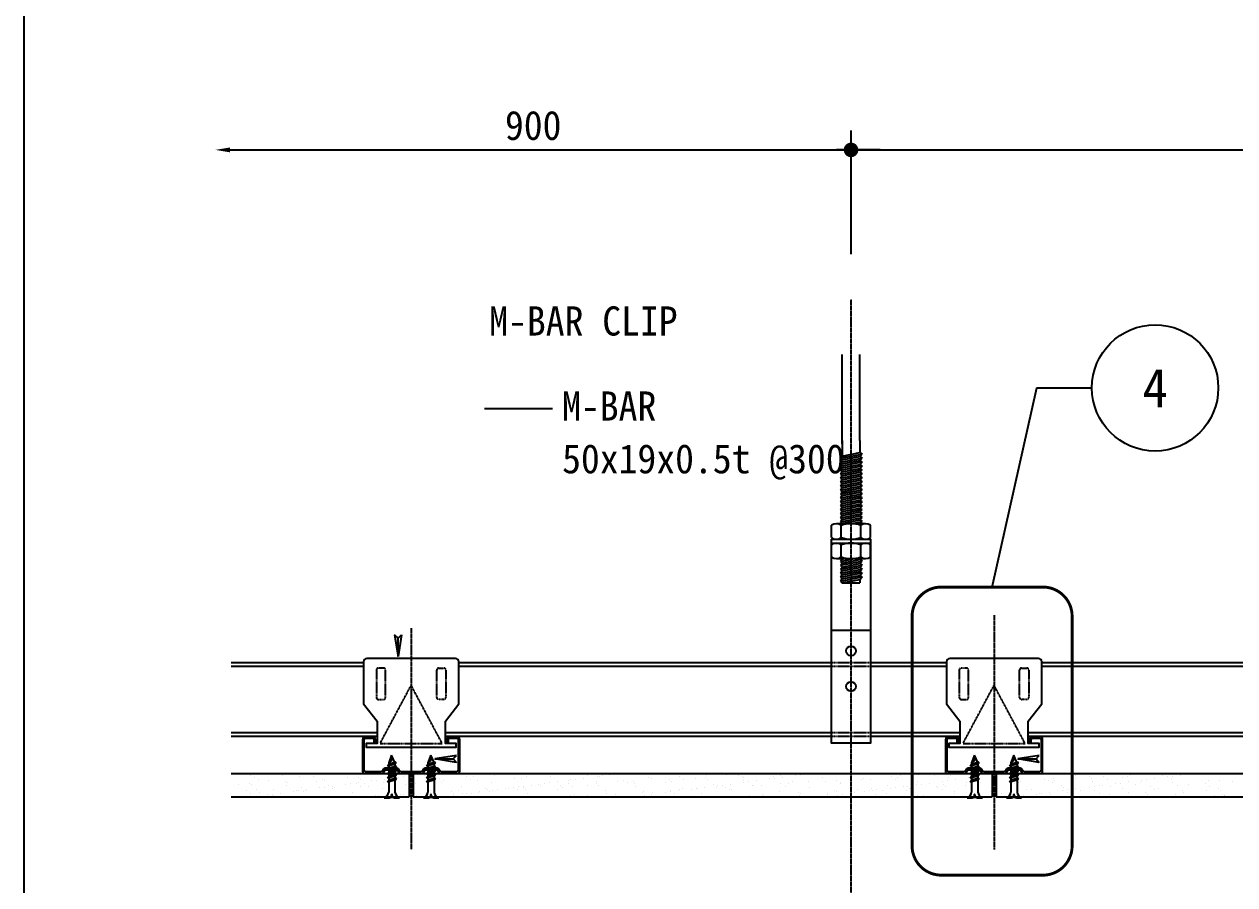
# Model space of a CAD drawing. Header units: millimetres. Extents: x 4197 to 36683, y 11436 to 28100.
# Drawn here: x 4197 to 7935, y 17308 to 19965 of the extents above; entities that cross this region are included whole.
import ezdxf
from ezdxf.enums import TextEntityAlignment as Align

# ---------------------------------------------------------------- set-up
doc = ezdxf.new("R2010")
doc.units = ezdxf.units.MM
doc.header["$MEASUREMENT"] = 0
for name, pattern in [('CENTER', [65, 60, -2, 1, -2]), ('DASHDOT2', [17, 15, -1, 0, -1]), ('DASHDOTX2', [2, 1, -0.5, 0, -0.5]), ('HIDDEN', [0.375, 0.25, -0.125])]:
    doc.linetypes.add(name, pattern=pattern)
doc.layers.get('0').update_dxf_attribs({"linetype": 'CONTINUOUS'})
for name, color, linetype in [('2', 2, 'CONTINUOUS'), ('3', 6, 'CONTINUOUS'), ('7', 7, 'CONTINUOUS'), ('A-DIMS', 7, 'CONTINUOUS'), ('A-MKXS-LEAD', 7, 'CONTINUOUS'), ('ANCH', 8, 'CONTINUOUS'), ('CEN', 20, 'CENTER'), ('HA', 9, 'CONTINUOUS'), ('M', 2, 'CONTINUOUS'), ('PICE', 9, 'CONTINUOUS'), ('TEXT', 7, 'CONTINUOUS')]:
    doc.layers.add(name, color=color, linetype=linetype)
for name, color, linetype, lineweight in [('A-MKXS-MAK2', 3, 'DASHDOTX2', 25), ('A-MKXS-TEXT1', 3, 'CONTINUOUS', 25), ('A-MKXS-TEXT2', 7, 'CONTINUOUS', 25)]:
    doc.layers.add(name, color=color, linetype=linetype, lineweight=lineweight)
doc.styles.add('HY울릉도L', font='malgun.ttf')
doc.styles.add('돋움체', font='')
doc.styles.get('돋움체').set_extended_font_data('DotumChe')
doc.dimstyles.new('CDIM', dxfattribs={"dimtxt": 3, "dimasz": 1.5, "dimexe": 2, "dimexo": 1, "dimgap": 1, "dimtad": 1, "dimdec": 0, "dimrnd": 0.5, "dimzin": 0, "dimdsep": 32, "dimlunit": 6, "dimtxsty": 'HY울릉도L', "dimblk1": '_CIDOT', "dimblk2": '_CIDOT', "dimsah": 1, "dimcen": 5.5, "dimclrd": 2, "dimclre": 2, "dimclrt": 7, "dimadec": 0, "dimazin": 0, "dimtfac": 1, "dimtdec": 0, "dimtix": 1, "dimtmove": 2, "dimatfit": 1, "dimldrblk": '_CIDOT', "dimfxl": 1, "dimtolj": 1, "dimtzin": 0, "dimlwd": -1, "dimarcsym": 0})

# ---------------------------------------------------------------- blocks, each defined once
blk = doc.blocks.new('BKD1')
at = {"layer": 'TEXT', "color": 8}
for p, q in [((2.22, 0.36), (0, 0)), ((0, 0), (1.88, 0)), ((0, 0), (1.88, 0)), ((2.22, -0.36), (0, 0)), ((1.88, 0), (2.22, 0.36)), ((1.88, 0), (2.22, -0.36))]:
    blk.add_line(p, q, dxfattribs=at)
for points in [[(0, 0), (1.88, 0), (2.22, 0.36), (0, 0)], [(2.22, 0.36), (1.88, 0), (0, 0), (2.22, 0.36)], [(0, 0), (1.88, 0), (2.22, -0.36), (0, 0)], [(2.22, -0.36), (1.88, 0), (0, 0), (2.22, -0.36)]]:
    blk.add_solid(points, dxfattribs=at)
blk = doc.blocks.new('*X12')
at = {"color": 0}
for p, q in [((1019.58, 2347.31), (1019.58, 2347.31)), ((1024.55, 2342.75), (1024.55, 2342.75)), ((1025.05, 2346.93), (1025.05, 2346.93)), ((1027.24, 2345.93), (1027.24, 2345.93)), ((1029.35, 2344.59), (1029.35, 2344.59)), ((1034.59, 2344.37), (1034.59, 2344.37)), ((1041.34, 2346.9), (1041.34, 2346.9)), ((1043.27, 2343.76), (1043.27, 2343.76)), ((1044.19, 2342.92), (1044.19, 2342.92)), ((1050.16, 2346.44), (1050.16, 2346.44)), ((1055.64, 2347.74), (1055.64, 2347.74)), ((1057.75, 2346.39), (1057.75, 2346.39)), ((1059.28, 2343.56), (1059.28, 2343.56)), ((1061.99, 2344.77), (1061.99, 2344.77)), ((1062.91, 2343.93), (1062.91, 2343.93)), ((1074.84, 2345.63), (1074.84, 2345.63)), ((1080.71, 2345.78), (1080.71, 2345.78)), ((1080.79, 2343.07), (1080.79, 2343.07)), ((1081.63, 2344.94), (1081.63, 2344.94)), ((1087.58, 2343.96), (1087.58, 2343.96)), ((1090.18, 2344.3), (1090.18, 2344.3)), ((1090.41, 2347.7), (1090.41, 2347.7)), ((1093.74, 2343.36), (1093.74, 2343.36)), ((1094.25, 2344.84), (1094.25, 2344.84)), ((1100.34, 2345.95), (1100.34, 2345.95)), ((1101.04, 2345.73), (1101.04, 2345.73)), ((1103.64, 2346.08), (1103.64, 2346.08)), ((1107.71, 2346.61), (1107.71, 2346.61)), ((1108.05, 2344.19), (1108.05, 2344.19)), ((1110.15, 2342.85), (1110.15, 2342.85)), ((1114.5, 2347.5), (1114.5, 2347.5)), ((1114.8, 2346.66), (1114.8, 2346.66)), ((1119.06, 2346.96), (1119.06, 2346.96)), ((1122.14, 2345.16), (1122.14, 2345.16)), ((1123.41, 2342.97), (1123.41, 2342.97)), ((1124.34, 2344.11), (1124.34, 2344.11)), ((1136.45, 2346), (1136.45, 2346)), ((1138.55, 2344.65), (1138.55, 2344.65)), ((1139.91, 2346.18), (1139.91, 2346.18)), ((1142.13, 2343.98), (1142.13, 2343.98)), ((1149.03, 2343.3), (1149.03, 2343.3)), ((1150.54, 2346.97), (1150.54, 2346.97)), ((1160.85, 2344.99), (1160.85, 2344.99)), ((1164.6, 2345.37), (1164.6, 2345.37)), ((1164.85, 2347.8), (1164.85, 2347.8)), ((1166.96, 2346.46), (1166.96, 2346.46)), ((1176.49, 2342.72), (1176.49, 2342.72)), ((1179.09, 2343.06), (1179.09, 2343.06)), ((1179.56, 2346), (1179.56, 2346)), ((1180.16, 2347.44), (1180.16, 2347.44)), ((1183.16, 2343.6), (1183.16, 2343.6)), ((1188.99, 2344.33), (1188.99, 2344.33)), ((1189.95, 2344.49), (1189.95, 2344.49)), ((1192.55, 2344.83), (1192.55, 2344.83)), ((1196.62, 2345.37), (1196.62, 2345.37)), ((1198.28, 2347.01), (1198.28, 2347.01)), ((1202.95, 2343.42), (1202.95, 2343.42)), ((1203.41, 2346.26), (1203.41, 2346.26)), ((1204.55, 2346.4), (1204.55, 2346.4)), ((1206.01, 2346.61), (1206.01, 2346.61)), ((1210.07, 2347.14), (1210.07, 2347.14)), ((1214.09, 2343.84), (1214.09, 2343.84)), ((1217.25, 2344.26), (1217.25, 2344.26)), ((1219.36, 2342.91), (1219.36, 2342.91)), ((1221.97, 2343.46), (1221.97, 2343.46)), ((1229.66, 2345.91), (1229.66, 2345.91)), ((1231.35, 2345.23), (1231.35, 2345.23)), ((1238.78, 2343.04), (1238.78, 2343.04)), ((1240.69, 2344.47), (1240.69, 2344.47)), ((1241.61, 2343.63), (1241.61, 2343.63)), ((1245.65, 2346.06), (1245.65, 2346.06)), ((1247.76, 2344.72), (1247.76, 2344.72)), ((1254.35, 2345.11), (1254.35, 2345.11)), ((1259.41, 2345.48), (1259.41, 2345.48)), ((1259.75, 2347.03), (1259.75, 2347.03)), ((1260.33, 2344.64), (1260.33, 2344.64)), ((1269.91, 2347.18), (1269.91, 2347.18)), ((1276.16, 2346.52), (1276.16, 2346.52)), ((1278.12, 2346.49), (1278.12, 2346.49)), ((1278.74, 2344.07), (1278.74, 2344.07)), ((1278.86, 2343.25), (1278.86, 2343.25)), ((1279.05, 2345.65), (1279.05, 2345.65)), ((1281.46, 2343.59), (1281.46, 2343.59)), ((1285.52, 2344.13), (1285.52, 2344.13)), ((1292.31, 2345.02), (1292.31, 2345.02)), ((1294.3, 2346.14), (1294.3, 2346.14)), ((1294.92, 2345.37), (1294.92, 2345.37)), ((1296.84, 2347.5), (1296.84, 2347.5)), ((1297.76, 2346.66), (1297.76, 2346.66)), ((1298.98, 2345.9), (1298.98, 2345.9)), ((1302.11, 2342.67), (1302.11, 2342.67)), ((1303.84, 2343.58), (1303.84, 2343.58)), ((1305.77, 2346.79), (1305.77, 2346.79)), ((1308.38, 2347.14), (1308.38, 2347.14)), ((1312.15, 2343.49), (1312.15, 2343.49)), ((1312.44, 2347.67), (1312.44, 2347.67)), ((1316.48, 2347.67), (1316.48, 2347.67)), ((1319.41, 2345.65), (1319.41, 2345.65)), ((1320.83, 2343.68), (1320.83, 2343.68)), ((1326.46, 2344.32), (1326.46, 2344.32)), ((1328.53, 2342.77), (1328.53, 2342.77)), ((1328.57, 2342.98), (1328.57, 2342.98)), ((1334.98, 2347.72), (1334.98, 2347.72)), ((1339.55, 2344.69), (1339.55, 2344.69)), ((1340.55, 2345.29), (1340.55, 2345.29)), ((1344.1, 2344.84), (1344.1, 2344.84)), ((1354.86, 2346.12), (1354.86, 2346.12)), ((1356.97, 2344.78), (1356.97, 2344.78)), ((1358.26, 2345.71), (1358.26, 2345.71)), ((1359.66, 2346.91), (1359.66, 2346.91)), ((1368.49, 2343.81), (1368.49, 2343.81)), ((1368.95, 2347.09), (1368.95, 2347.09)), ((1374.43, 2342.89), (1374.43, 2342.89)), ((1376.98, 2346.72), (1376.98, 2346.72)), ((1381.22, 2343.78), (1381.22, 2343.78)), ((1383.82, 2344.12), (1383.82, 2344.12)), ((1384.06, 2345.88), (1384.06, 2345.88)), ((1385.37, 2346.58), (1385.37, 2346.58)), ((1387.89, 2344.66), (1387.89, 2344.66)), ((1393.59, 2343.32), (1393.59, 2343.32)), ((1394.68, 2345.55), (1394.68, 2345.55)), ((1395.7, 2347.73), (1395.7, 2347.73)), ((1397.28, 2345.9), (1397.28, 2345.9)), ((1400.67, 2343.17), (1400.67, 2343.17)), ((1408.14, 2347.33), (1408.14, 2347.33)), ((1409.16, 2345.39), (1409.16, 2345.39)), ((1410.74, 2347.67), (1410.74, 2347.67)), ((1419.39, 2344.18), (1419.39, 2344.18)), ((1420.31, 2343.33), (1420.31, 2343.33)), ((1421.36, 2343.55), (1421.36, 2343.55)), ((1424.73, 2347.46), (1424.73, 2347.46)), ((1433.85, 2344.58), (1433.85, 2344.58)), ((1435.66, 2344.38), (1435.66, 2344.38)), ((1437.77, 2343.04), (1437.77, 2343.04)), ((1438.11, 2345.19), (1438.11, 2345.19)), ((1439.03, 2344.34), (1439.03, 2344.34)), ((1449.42, 2346.65), (1449.42, 2346.65)), ((1449.76, 2345.35), (1449.76, 2345.35)), ((1456.83, 2346.2), (1456.83, 2346.2)), ((1457.75, 2345.35), (1457.75, 2345.35)), ((1458.24, 2343.55), (1458.24, 2343.55)), ((1464.06, 2346.19), (1464.06, 2346.19)), ((1466.17, 2344.84), (1466.17, 2344.84)), ((1472.73, 2342.88), (1472.73, 2342.88)), ((1473.81, 2345.62), (1473.81, 2345.62)), ((1475.54, 2347.21), (1475.54, 2347.21)), ((1476.46, 2346.36), (1476.46, 2346.36)), ((1476.8, 2343.42), (1476.8, 2343.42)), ((1478.16, 2347.16), (1478.16, 2347.16)), ((1483.34, 2343.06), (1483.34, 2343.06)), ((1483.59, 2344.31), (1483.59, 2344.31)), ((1486.19, 2344.66), (1486.19, 2344.66)), ((1489.37, 2347.68), (1489.37, 2347.68)), ((1490.26, 2345.19), (1490.26, 2345.19)), ((1494.57, 2346.65), (1494.57, 2346.65)), ((1495.18, 2347.37), (1495.18, 2347.37)), ((1497.05, 2346.08), (1497.05, 2346.08)), ((1498.91, 2345.13), (1498.91, 2345.13)), ((1499.53, 2343.39), (1499.53, 2343.39)), ((1499.65, 2346.43), (1499.65, 2346.43)), ((1503.71, 2346.96), (1503.71, 2346.96)), ((1514.48, 2347.2), (1514.48, 2347.2)), ((1516.47, 2342.65), (1516.47, 2342.65)), ((1518.25, 2344.4), (1518.25, 2344.4)), ((1523.6, 2344.32), (1523.6, 2344.32)), ((1530.56, 2343.61), (1530.56, 2343.61)), ((1019.02, 2342.3), (1019.02, 2342.3)), ((1022.84, 2338.79), (1022.84, 2338.79)), ((1024.95, 2337.44), (1024.95, 2337.44)), ((1025.48, 2341.9), (1025.48, 2341.9)), ((1028.14, 2339.42), (1028.14, 2339.42)), ((1029.83, 2337.92), (1029.83, 2337.92)), ((1033.75, 2336.87), (1033.75, 2336.87)), ((1036.35, 2337.22), (1036.35, 2337.22)), ((1036.94, 2339.75), (1036.94, 2339.75)), ((1040.41, 2337.75), (1040.41, 2337.75)), ((1043.71, 2341.49), (1043.71, 2341.49)), ((1047.2, 2338.65), (1047.2, 2338.65)), ((1048.54, 2338.93), (1048.54, 2338.93)), ((1049.81, 2338.99), (1049.81, 2338.99)), ((1051.25, 2340.59), (1051.25, 2340.59)), ((1052.53, 2338.39), (1052.53, 2338.39)), ((1053.35, 2339.24), (1053.35, 2339.24)), ((1053.87, 2339.52), (1053.87, 2339.52)), ((1060.66, 2340.42), (1060.66, 2340.42)), ((1063.27, 2340.76), (1063.27, 2340.76)), ((1065.34, 2341.56), (1065.34, 2341.56)), ((1067.26, 2339.94), (1067.26, 2339.94)), ((1067.33, 2341.29), (1067.33, 2341.29)), ((1068.1, 2340.46), (1068.1, 2340.46)), ((1074.12, 2342.19), (1074.12, 2342.19)), ((1076.72, 2342.53), (1076.72, 2342.53)), ((1077.64, 2337.9), (1077.64, 2337.9)), ((1079.65, 2342.39), (1079.65, 2342.39)), ((1081.75, 2341.05), (1081.75, 2341.05)), ((1083.67, 2342.52), (1083.67, 2342.52)), ((1085.98, 2340.95), (1085.98, 2340.95)), ((1093.21, 2339.97), (1093.21, 2339.97)), ((1102.33, 2337.09), (1102.33, 2337.09)), ((1103.65, 2337.05), (1103.65, 2337.05)), ((1104.69, 2341.96), (1104.69, 2341.96)), ((1108.77, 2342.04), (1108.77, 2342.04)), ((1109.67, 2337.4), (1109.67, 2337.4)), ((1110.59, 2336.56), (1110.59, 2336.56)), ((1117.74, 2338.01), (1117.74, 2338.01)), ((1117.89, 2339.16), (1117.89, 2339.16)), ((1128.39, 2338.41), (1128.39, 2338.41)), ((1129.31, 2337.57), (1129.31, 2337.57)), ((1129.32, 2336.51), (1129.32, 2336.51)), ((1132.05, 2338.85), (1132.05, 2338.85)), ((1133.46, 2341.23), (1133.46, 2341.23)), ((1134.16, 2337.51), (1134.16, 2337.51)), ((1136.11, 2337.4), (1136.11, 2337.4)), ((1138.71, 2337.75), (1138.71, 2337.75)), ((1142.28, 2338.12), (1142.28, 2338.12)), ((1142.78, 2338.28), (1142.78, 2338.28)), ((1146.15, 2339.82), (1146.15, 2339.82)), ((1147.11, 2339.42), (1147.11, 2339.42)), ((1148.03, 2338.58), (1148.03, 2338.58)), ((1149.57, 2339.18), (1149.57, 2339.18)), ((1152.17, 2339.52), (1152.17, 2339.52)), ((1156.24, 2340.05), (1156.24, 2340.05)), ((1157.85, 2340.19), (1157.85, 2340.19)), ((1160.45, 2340.65), (1160.45, 2340.65)), ((1162.56, 2339.31), (1162.56, 2339.31)), ((1163.03, 2340.95), (1163.03, 2340.95)), ((1165.63, 2341.29), (1165.63, 2341.29)), ((1165.82, 2340.43), (1165.82, 2340.43)), ((1166.74, 2339.59), (1166.74, 2339.59)), ((1167.39, 2337.64), (1167.39, 2337.64)), ((1169.7, 2341.83), (1169.7, 2341.83)), ((1173.42, 2342.26), (1173.42, 2342.26)), ((1174.55, 2341.62), (1174.55, 2341.62)), ((1182.96, 2339.71), (1182.96, 2339.71)), ((1184.54, 2341.44), (1184.54, 2341.44)), ((1185.46, 2340.6), (1185.46, 2340.6)), ((1188.85, 2342.45), (1188.85, 2342.45)), ((1189.81, 2336.61), (1189.81, 2336.61)), ((1190.96, 2341.11), (1190.96, 2341.11)), ((1192.08, 2336.83), (1192.08, 2336.83)), ((1198.52, 2341.77), (1198.52, 2341.77)), ((1203.26, 2342.45), (1203.26, 2342.45)), ((1204.18, 2341.61), (1204.18, 2341.61)), ((1207.64, 2338.9), (1207.64, 2338.9)), ((1208.53, 2337.62), (1208.53, 2337.62)), ((1212.86, 2337.11), (1212.86, 2337.11)), ((1222.89, 2342.62), (1222.89, 2342.62)), ((1223.21, 2340.97), (1223.21, 2340.97)), ((1226.95, 2338.08), (1226.95, 2338.08)), ((1227.24, 2338.63), (1227.24, 2338.63)), ((1227.62, 2336.51), (1227.62, 2336.51)), ((1231.69, 2337.04), (1231.69, 2337.04)), ((1232.04, 2337.86), (1232.04, 2337.86)), ((1238.48, 2337.94), (1238.48, 2337.94)), ((1241.08, 2338.28), (1241.08, 2338.28)), ((1241.26, 2338.91), (1241.26, 2338.91)), ((1243.36, 2337.57), (1243.36, 2337.57)), ((1245.15, 2338.81), (1245.15, 2338.81)), ((1245.96, 2339.64), (1245.96, 2339.64)), ((1247.6, 2339.93), (1247.6, 2339.93)), ((1251.94, 2339.71), (1251.94, 2339.71)), ((1254.54, 2340.05), (1254.54, 2340.05)), ((1255.35, 2339.88), (1255.35, 2339.88)), ((1257.14, 2337.37), (1257.14, 2337.37)), ((1258.6, 2340.58), (1258.6, 2340.58)), ((1263.17, 2342), (1263.17, 2342)), ((1264.68, 2340.65), (1264.68, 2340.65)), ((1265.4, 2341.48), (1265.4, 2341.48)), ((1268, 2341.82), (1268, 2341.82)), ((1269.66, 2340.72), (1269.66, 2340.72)), ((1271.77, 2339.37), (1271.77, 2339.37)), ((1272.06, 2342.36), (1272.06, 2342.36)), ((1272.71, 2339.44), (1272.71, 2339.44)), ((1281.83, 2336.57), (1281.83, 2336.57)), ((1283.4, 2341.66), (1283.4, 2341.66)), ((1283.75, 2341.68), (1283.75, 2341.68)), ((1288.27, 2341.51), (1288.27, 2341.51)), ((1288.37, 2337.1), (1288.37, 2337.1)), ((1297.4, 2338.64), (1297.4, 2338.64)), ((1298.06, 2342.52), (1298.06, 2342.52)), ((1300.17, 2341.18), (1300.17, 2341.18)), ((1307.09, 2338.11), (1307.09, 2338.11)), ((1308.01, 2337.27), (1308.01, 2337.27)), ((1312.96, 2340.71), (1312.96, 2340.71)), ((1321.79, 2337.6), (1321.79, 2337.6)), ((1322.06, 2337.17), (1322.06, 2337.17)), ((1325.81, 2339.12), (1325.81, 2339.12)), ((1326.73, 2338.28), (1326.73, 2338.28)), ((1327.39, 2336.69), (1327.39, 2336.69)), ((1329.99, 2337.04), (1329.99, 2337.04)), ((1334.05, 2337.57), (1334.05, 2337.57)), ((1336.16, 2338.14), (1336.16, 2338.14)), ((1337.35, 2339.67), (1337.35, 2339.67)), ((1340.85, 2338.47), (1340.85, 2338.47)), ((1343.45, 2338.81), (1343.45, 2338.81)), ((1344.52, 2340.13), (1344.52, 2340.13)), ((1345.45, 2339.29), (1345.45, 2339.29)), ((1346.89, 2337.11), (1346.89, 2337.11)), ((1347.51, 2339.34), (1347.51, 2339.34)), ((1350.46, 2338.98), (1350.46, 2338.98)), ((1352.57, 2337.63), (1352.57, 2337.63)), ((1352.92, 2341.74), (1352.92, 2341.74)), ((1354.3, 2340.24), (1354.3, 2340.24)), ((1356.91, 2340.58), (1356.91, 2340.58)), ((1360.97, 2341.12), (1360.97, 2341.12)), ((1362.46, 2339.18), (1362.46, 2339.18)), ((1363.24, 2341.14), (1363.24, 2341.14)), ((1364.16, 2340.3), (1364.16, 2340.3)), ((1364.56, 2339.95), (1364.56, 2339.95)), ((1367.76, 2342.01), (1367.76, 2342.01)), ((1370.37, 2342.35), (1370.37, 2342.35)), ((1378.03, 2341.25), (1378.03, 2341.25)), ((1378.86, 2340.78), (1378.86, 2340.78)), ((1380.97, 2339.44), (1380.97, 2339.44)), ((1381.96, 2342.16), (1381.96, 2342.16)), ((1382.88, 2341.31), (1382.88, 2341.31)), ((1387.15, 2338.37), (1387.15, 2338.37)), ((1387.23, 2337.32), (1387.23, 2337.32)), ((1392.96, 2341.75), (1392.96, 2341.75)), ((1405.95, 2338.34), (1405.95, 2338.34)), ((1407.26, 2342.58), (1407.26, 2342.58)), ((1409.37, 2341.24), (1409.37, 2341.24)), ((1411.54, 2337.34), (1411.54, 2337.34)), ((1418.28, 2342.51), (1418.28, 2342.51)), ((1424.66, 2339.35), (1424.66, 2339.35)), ((1427.11, 2339.41), (1427.11, 2339.41)), ((1429.75, 2337.23), (1429.75, 2337.23)), ((1431.27, 2337.24), (1431.27, 2337.24)), ((1432.36, 2337.57), (1432.36, 2337.57)), ((1436.42, 2338.1), (1436.42, 2338.1)), ((1436.64, 2336.85), (1436.64, 2336.85)), ((1442.67, 2341.48), (1442.67, 2341.48)), ((1443.21, 2339), (1443.21, 2339)), ((1443.38, 2340.36), (1443.38, 2340.36)), ((1445.36, 2338.21), (1445.36, 2338.21)), ((1445.81, 2339.34), (1445.81, 2339.34)), ((1449.88, 2339.88), (1449.88, 2339.88)), ((1452.21, 2338.92), (1452.21, 2338.92)), ((1456.67, 2340.77), (1456.67, 2340.77)), ((1459.27, 2341.11), (1459.27, 2341.11)), ((1459.67, 2339.04), (1459.67, 2339.04)), ((1461.78, 2337.7), (1461.78, 2337.7)), ((1462.1, 2341.37), (1462.1, 2341.37)), ((1463.34, 2341.65), (1463.34, 2341.65)), ((1467.07, 2336.81), (1467.07, 2336.81)), ((1467.78, 2340.99), (1467.78, 2340.99)), ((1470.13, 2342.54), (1470.13, 2342.54)), ((1473.76, 2340.01), (1473.76, 2340.01)), ((1476.9, 2338.11), (1476.9, 2338.11)), ((1480.81, 2342.38), (1480.81, 2342.38)), ((1485.79, 2337.82), (1485.79, 2337.82)), ((1486.71, 2336.97), (1486.71, 2336.97)), ((1488.07, 2340.84), (1488.07, 2340.84)), ((1490.18, 2339.5), (1490.18, 2339.5)), ((1492.47, 2340.18), (1492.47, 2340.18)), ((1501.29, 2337.08), (1501.29, 2337.08)), ((1502.16, 2341.81), (1502.16, 2341.81)), ((1504.51, 2338.83), (1504.51, 2338.83)), ((1505.43, 2337.98), (1505.43, 2337.98)), ((1508.03, 2342.25), (1508.03, 2342.25)), ((1516.86, 2339.15), (1516.86, 2339.15)), ((1518.58, 2341.3), (1518.58, 2341.3)), ((1523.22, 2339.84), (1523.22, 2339.84)), ((1524.15, 2338.99), (1524.15, 2338.99)), ((1525.33, 2336.86), (1525.33, 2336.86)), ((1526.17, 2336.47), (1526.17, 2336.47)), ((1526.39, 2336.59), (1526.39, 2336.59)), ((1026.95, 2335.98), (1026.95, 2335.98)), ((1036.97, 2336.32), (1036.97, 2336.32)), ((1062.07, 2335.83), (1062.07, 2335.83)), ((1089.34, 2336.21), (1089.34, 2336.21)), ((1090.95, 2336.39), (1090.95, 2336.39)), ((1125.26, 2335.97), (1125.26, 2335.97)), ((1126.72, 2336.05), (1126.72, 2336.05)), ((1198.55, 2336.28), (1198.55, 2336.28)), ((1225.02, 2336.16), (1225.02, 2336.16)), ((1269.66, 2336.09), (1269.66, 2336.09)), ((1289.29, 2336.26), (1289.29, 2336.26)), ((1307.76, 2336.34), (1307.76, 2336.34)), ((1324.17, 2335.83), (1324.17, 2335.83)), ((1368.51, 2336.31), (1368.51, 2336.31)), ((1371.58, 2336.3), (1371.58, 2336.3)), ((1416.96, 2336.4), (1416.96, 2336.4)), ((1422.96, 2336.33), (1422.96, 2336.33)), ((1433.38, 2335.89), (1433.38, 2335.89)), ((1461.33, 2336.04), (1461.33, 2336.04)), ((1468, 2335.96), (1468, 2335.96)), ((1518.66, 2335.98), (1518.66, 2335.98)), ((1521.26, 2336.33), (1521.26, 2336.33))]:
    blk.add_line(p, q, dxfattribs=at)
blk = doc.blocks.new('_CIDOT')
at = {"color": 0, "linetype": 'ByBlock'}
blk.add_line((2, 0), (-1, 0), dxfattribs=at)
at = {"color": 0, "linetype": 'ByBlock', "const_width": 0.5}
blk.add_lwpolyline([(-0.25, 0, 1), (0.25, 0, 1)], format="xyb", close=True, dxfattribs=at)
blk = doc.blocks.new('*D32')
at = {"layer": 'A-DIMS', "lineweight": -2, "transparency": 16777216}
blk.add_line((6750.1, 19254.6), (6750.1, 19636.7), dxfattribs=at)
at = {"layer": 'A-DIMS', "transparency": 16777216}
blk.add_line((4832.1, 19576.7), (6705.1, 19576.7), dxfattribs=at)
blk.add_solid([(4832.1, 19584.2), (4832.1, 19569.2), (4787.1, 19576.7)], dxfattribs=at)
at = {"layer": 'A-DIMS', "transparency": 16777216, "xscale": 45, "yscale": 45, "zscale": 45}
blk.add_blockref('_CIDOT', (6750.1, 19576.7), dxfattribs=at)
at = {"layer": 'A-DIMS', "color": 3, "transparency": 16777216, "insert": (5768.6, 19651.8), "char_height": 90, "attachment_point": 5, "style": '돋움체'}
blk.add_mtext('\\A1;900', dxfattribs=at)
blk = doc.blocks.new('*D33')
at = {"layer": 'A-DIMS', "lineweight": -2, "transparency": 16777216}
for p, q in [((6750.1, 19254.6), (6750.1, 19636.7)), ((12150.1, 19290.7), (12150.1, 19636.7))]:
    blk.add_line(p, q, dxfattribs=at)
at = {"layer": 'A-DIMS', "transparency": 16777216}
blk.add_line((6795.1, 19576.7), (12105.1, 19576.7), dxfattribs=at)
at = {"layer": 'A-DIMS', "transparency": 16777216, "xscale": 45, "yscale": 45, "zscale": 45, "rotation": 180}
blk.add_blockref('_CIDOT', (6750.1, 19576.7), dxfattribs=at)
at = {"layer": 'A-DIMS', "transparency": 16777216, "xscale": 45, "yscale": 45, "zscale": 45}
blk.add_blockref('_CIDOT', (12150.1, 19576.7), dxfattribs=at)
at = {"layer": 'A-DIMS', "color": 3, "transparency": 16777216, "insert": (9450.1, 19651.8), "char_height": 90, "attachment_point": 5, "style": '돋움체'}
blk.add_mtext('\\A1;900', dxfattribs=at)

msp = doc.modelspace()

# ---------------------------------------------------------------- linework, layer by layer
at = {"color": 8, "linetype": 'ByBlock'}
msp.add_line((6750.1, 19260.7), (6750.1, 19582.1), dxfattribs=at)
at = {"color": 9, "linetype": 'Continuous'}
msp.add_line((6810.1, 18320.1), (6810.1, 18357.7), dxfattribs=at)
msp.add_lwpolyline([(25759.4, 28100.1), (25759.4, 12014.1), (4196.9, 12014.1), (4196.9, 28100.1)], close=True)
at = {"layer": '2'}
msp.add_line((4835.8, 17651.6), (13826.3, 17651.6), dxfattribs=at)
for points in [[(6690.1, 18374.8), (6810.1, 18374.8), (6810.1, 17744.8), (6690.1, 17744.8), (6690.1, 18374.8)], [(6690.1, 18362.8), (6810.1, 18362.8)], [(6690.1, 18093.7), (6810.1, 18093.7)]]:
    msp.add_lwpolyline(points, dxfattribs=at)
for centre in [(6750.1, 18030.1), (6750.1, 17920.1)]:
    msp.add_circle(centre, 15, dxfattribs=at)
at = {"layer": '3'}
for p, q in [((4835.8, 17651.6), (5385.8, 17651.6)), ((5385.8, 17651.6), (5385.8, 17579.6)), ((5397.8, 17651.6), (7185.8, 17651.6)), ((5397.8, 17651.6), (5397.8, 17579.6)), ((7185.8, 17651.6), (7185.8, 17579.6)), ((7197.8, 17651.6), (8985.8, 17651.6)), ((7197.8, 17651.6), (7197.8, 17579.6)), ((4835.8, 17579.6), (5385.8, 17579.6)), ((5397.8, 17579.6), (7185.8, 17579.6)), ((7197.8, 17579.6), (8985.8, 17579.6))]:
    msp.add_line(p, q, dxfattribs=at)
at = {"layer": '7'}
for p, q in [((6723.1, 18669.2), (6723.1, 18945.2)), ((6777.1, 18680), (6777.1, 18945.2)), ((6723.1, 18680), (6723.1, 18631.7)), ((6777.1, 18680), (6777.1, 18642.4))]:
    msp.add_line(p, q, dxfattribs=at)
at = {"layer": '7', "linetype": 'Continuous'}
for p, q in [((6690.1, 18380.1), (6690.1, 18417.7)), ((6795.1, 18422.8), (6705.1, 18422.8)), ((6720.1, 18379.9), (6720.1, 18417.7)), ((6780.1, 18379.9), (6780.1, 18417.7)), ((6810.1, 18380.1), (6810.1, 18417.7)), ((6690.1, 18320.1), (6690.1, 18357.7)), ((6720.1, 18319.9), (6720.1, 18357.7)), ((6780.1, 18319.9), (6780.1, 18357.7)), ((6705.1, 18314.8), (6720.1, 18314.8)), ((6720.1, 18314.8), (6780.1, 18314.8)), ((6780.1, 18314.8), (6795.1, 18314.8))]:
    msp.add_line(p, q, dxfattribs=at)
at = {"layer": '7', "linetype": 'HIDDEN'}
for p, q in [((5296, 17744.4), (5391.8, 17923.7)), ((5487.5, 17744.4), (5391.8, 17923.7)), ((7096, 17744.4), (7191.8, 17923.7)), ((7287.5, 17744.4), (7191.8, 17923.7)), ((5296, 17744.4), (5487.5, 17744.4)), ((7096, 17744.4), (7287.5, 17744.4))]:
    msp.add_line(p, q, dxfattribs=at)
at = {"layer": '7'}
for points in [[(5286.3, 17812.8), (5286.3, 17744.4), (5252.4, 17744.4), (5252.4, 17732.4), (5531.1, 17732.4), (5531.1, 17744.4), (5497.3, 17744.4), (5497.3, 17812.8), (5538.8, 17866.1), (5538.8, 17996.2, 0.414214), (5528.8, 18006.2), (5254.8, 18006.2, 0.414214), (5244.8, 17996.2), (5244.8, 17866.1)], [(7086.3, 17812.8), (7086.3, 17744.4), (7052.4, 17744.4), (7052.4, 17732.4), (7331.1, 17732.4), (7331.1, 17744.4), (7297.3, 17744.4), (7297.3, 17812.8), (7338.8, 17866.1), (7338.8, 17996.2, 0.414214), (7328.8, 18006.2), (7054.8, 18006.2, 0.414214), (7044.8, 17996.2), (7044.8, 17866.1)]]:
    msp.add_lwpolyline(points, format="xyb", close=True, dxfattribs=at)
at = {"layer": '7', "linetype": 'HIDDEN'}
for points in [[(5284.4, 17971), (5284.4, 17886.2, 0.414214), (5290.4, 17880.2), (5306.9, 17880.2, 0.414214), (5312.9, 17886.2), (5312.9, 17971, 0.414214), (5306.9, 17977), (5290.4, 17977, 0.414214)], [(5499.1, 17971), (5499.1, 17886.2, -0.414214), (5493.1, 17880.2), (5476.6, 17880.2, -0.414214), (5470.6, 17886.2), (5470.6, 17971, -0.414214), (5476.6, 17977), (5493.1, 17977, -0.414214)], [(7084.4, 17971), (7084.4, 17886.2, 0.414214), (7090.4, 17880.2), (7106.9, 17880.2, 0.414214), (7112.9, 17886.2), (7112.9, 17971, 0.414214), (7106.9, 17977), (7090.4, 17977, 0.414214)], [(7299.1, 17971), (7299.1, 17886.2, -0.414214), (7293.1, 17880.2), (7276.6, 17880.2, -0.414214), (7270.6, 17886.2), (7270.6, 17971, -0.414214), (7276.6, 17977), (7293.1, 17977, -0.414214)]]:
    msp.add_lwpolyline(points, format="xyb", close=True, dxfattribs=at)
at = {"layer": '7', "linetype": 'Continuous'}
for centre, radius, start, end in [((6705.1, 18398.4), 24.4, 52.1211, 127.8789), ((6750.1, 18332.8), 90, 70.5288, 109.4712), ((6795.1, 18398.4), 24.4, 52.1211, 127.8789), ((6705.1, 18398.8), 24, 231.3178, 308.6822), ((6705.1, 18338.4), 24.4, 52.1211, 127.8789), ((6750.1, 18464.8), 90, 250.5288, 289.4712), ((6750.1, 18272.8), 90, 70.5288, 109.4712), ((6795.1, 18398.8), 24, 231.3178, 308.6822), ((6795.1, 18338.4), 24.4, 52.1211, 127.8789), ((6705.1, 18338.8), 24, 231.3178, 308.6822), ((6750.1, 18404.8), 90, 250.5288, 289.4712), ((6795.1, 18338.8), 24, 231.3178, 308.6822)]:
    msp.add_arc(centre, radius, start, end, dxfattribs=at)
at = {"layer": 'A-MKXS-LEAD'}
for points in [[(5351.2, 18012.9, 0, 30, 0), (5351.2, 18102.9, 0, 0, 0), (5351.2, 19041.2, 0, 0, 0), (5616.5, 19041.2, 0, 0, 0)], [(5464.9, 17696.5, 0, 30, 0), (5554.9, 17696.5, 0, 0, 0), (5618, 17696.5, 0, 0, 0), (5618, 18778.5, 0, 0, 0)], [(7795.5, 17881.8, 0, 30, 0), (7795.5, 17971.8, 0, 0, 0), (7795.5, 18558.3, 0, 0, 0), (7919.5, 18558.3, 0, 0, 0)]]:
    msp.add_lwpolyline(points, format="xyseb", dxfattribs=at)
at = {"layer": 'A-MKXS-MAK2', "linetype": 'Continuous'}
msp.add_lwpolyline([(7185.8, 18227.1), (7323.7, 18842), (7494.2, 18842)], dxfattribs=at)
at = {"layer": 'A-MKXS-MAK2', "const_width": 9}
msp.add_lwpolyline([(7342.8, 18227.1), (7028.7, 18227.1, 0.414214), (6938.7, 18137.1), (6938.7, 17427.7, 0.414214), (7028.7, 17337.7), (7342.8, 17337.7, 0.414214), (7432.8, 17427.7), (7432.8, 18137.1, 0.414214)], format="xyb", close=True, dxfattribs=at)
at = {"layer": 'A-MKXS-MAK2', "linetype": 'Continuous'}
msp.add_circle((7689.2, 18842), 195, dxfattribs=at)
at = {"layer": 'ANCH'}
for p, q in [((4835.8, 17994.4), (5244.8, 17994.4)), ((4835.8, 17982.5), (5244.8, 17982.5)), ((5538.8, 17994.4), (6690.1, 17994.4)), ((5538.8, 17982.5), (6690.1, 17982.5)), ((6810.1, 17994.4), (7044.8, 17994.4)), ((6810.1, 17982.5), (7044.8, 17982.5)), ((7338.8, 17994.4), (8844.8, 17994.4)), ((7338.8, 17982.5), (8844.8, 17982.5)), ((4835.8, 17778.4), (5286.3, 17778.4)), ((4835.8, 17766.4), (5286.3, 17766.4)), ((5497.3, 17778.4), (6690.1, 17778.4)), ((5497.3, 17766.4), (6690.1, 17766.4)), ((6810.1, 17778.4), (7086.3, 17778.4)), ((6810.1, 17766.4), (7086.3, 17766.4)), ((7297.3, 17778.4), (8886.3, 17778.4)), ((7297.3, 17766.4), (8886.3, 17766.4))]:
    msp.add_line(p, q, dxfattribs=at)
at = {"layer": 'ANCH', "linetype": 'HIDDEN'}
for p, q in [((6690.1, 17994.4), (6810.1, 17994.4)), ((6690.1, 17982.5), (6810.1, 17982.5)), ((6690.1, 17778.4), (6810.1, 17778.4)), ((6690.1, 17766.4), (6810.1, 17766.4))]:
    msp.add_line(p, q, dxfattribs=at)
at = {"layer": 'CEN', "linetype": 'DASHDOT2'}
for p, q in [((6750.1, 17269.1), (6750.1, 19116.4)), ((7191.8, 18140.3), (7191.8, 17416.6)), ((5391.8, 18100.1), (5391.8, 17416.6))]:
    msp.add_line(p, q, dxfattribs=at)
at = {"layer": 'HA'}
for p, q in [((6718.4, 18624.6), (6784.1, 18637.7)), ((6718.4, 18624.6), (6723.1, 18631.7)), ((6718.4, 18612.4), (6784.1, 18625.5)), ((6718.4, 18624.6), (6723.1, 18619.4)), ((6718.4, 18612.4), (6723.1, 18619.4)), ((6777.1, 18642.4), (6784.1, 18637.7)), ((6777.1, 18630.2), (6784.1, 18637.7)), ((6777.1, 18630.2), (6784.1, 18625.5)), ((6777.1, 18618), (6784.1, 18625.5)), ((6777.1, 18618), (6784.1, 18613.3)), ((6718.4, 18600.1), (6784.1, 18613.3)), ((6718.4, 18612.4), (6723.1, 18607.2)), ((6718.4, 18600.1), (6723.1, 18607.2)), ((6718.4, 18587.9), (6784.1, 18601)), ((6718.4, 18600.1), (6723.1, 18594.9)), ((6718.4, 18587.9), (6723.1, 18594.9)), ((6718.4, 18575.6), (6784.1, 18588.8)), ((6718.4, 18587.9), (6723.1, 18582.7)), ((6718.4, 18575.6), (6723.1, 18582.7)), ((6777.1, 18605.7), (6784.1, 18613.3)), ((6777.1, 18605.7), (6784.1, 18601)), ((6777.1, 18593.5), (6784.1, 18601)), ((6777.1, 18593.5), (6784.1, 18588.8)), ((6777.1, 18581.3), (6784.1, 18588.8)), ((6777.1, 18581.3), (6784.1, 18576.6)), ((6718.4, 18563.4), (6784.1, 18576.6)), ((6718.4, 18575.6), (6723.1, 18570.5)), ((6718.4, 18563.4), (6723.1, 18570.5)), ((6718.4, 18551.2), (6784.1, 18564.3)), ((6718.4, 18563.4), (6723.1, 18558.2)), ((6718.4, 18551.2), (6723.1, 18558.2)), ((6718.4, 18538.9), (6784.1, 18552.1)), ((6718.4, 18551.2), (6723.1, 18546)), ((6718.4, 18538.9), (6723.1, 18546)), ((6777.1, 18569), (6784.1, 18576.6)), ((6777.1, 18569), (6784.1, 18564.3)), ((6777.1, 18556.8), (6784.1, 18564.3)), ((6777.1, 18556.8), (6784.1, 18552.1)), ((6777.1, 18544.5), (6784.1, 18552.1)), ((6777.1, 18544.5), (6784.1, 18539.8)), ((6718.4, 18526.7), (6784.1, 18539.8)), ((6718.4, 18538.9), (6723.1, 18533.8)), ((6718.4, 18526.7), (6723.1, 18533.8)), ((6718.4, 18514.5), (6784.1, 18527.6)), ((6718.4, 18526.7), (6723.1, 18521.5)), ((6718.4, 18514.5), (6723.1, 18521.5)), ((6718.4, 18502.2), (6784.1, 18515.4)), ((6718.4, 18514.5), (6723.1, 18509.3)), ((6718.4, 18502.2), (6723.1, 18509.3)), ((6777.1, 18532.3), (6784.1, 18539.8)), ((6777.1, 18532.3), (6784.1, 18527.6)), ((6777.1, 18520.1), (6784.1, 18527.6)), ((6777.1, 18520.1), (6784.1, 18515.4)), ((6777.1, 18507.8), (6784.1, 18515.4)), ((6777.1, 18507.8), (6784.1, 18503.1)), ((6718.4, 18490), (6784.1, 18503.1)), ((6718.4, 18502.2), (6723.1, 18497)), ((6718.4, 18490), (6723.1, 18497)), ((6718.4, 18477.7), (6784.1, 18490.9)), ((6718.4, 18490), (6723.1, 18484.8)), ((6718.4, 18477.7), (6723.1, 18484.8)), ((6718.4, 18465.5), (6784.1, 18478.7)), ((6718.4, 18477.7), (6723.1, 18472.6)), ((6718.4, 18465.5), (6723.1, 18472.6)), ((6777.1, 18495.6), (6784.1, 18503.1)), ((6777.1, 18495.6), (6784.1, 18490.9)), ((6777.1, 18483.4), (6784.1, 18490.9)), ((6777.1, 18483.4), (6784.1, 18478.7)), ((6777.1, 18471.1), (6784.1, 18478.7)), ((6777.1, 18471.1), (6784.1, 18466.4)), ((6718.4, 18453.3), (6784.1, 18466.4)), ((6718.4, 18465.5), (6723.1, 18460.3)), ((6718.4, 18453.3), (6723.1, 18460.3)), ((6718.4, 18441), (6784.1, 18454.2)), ((6718.4, 18453.3), (6723.1, 18448.1)), ((6718.4, 18441), (6723.1, 18448.1)), ((6718.4, 18428.8), (6784.1, 18441.9)), ((6718.4, 18441), (6723.1, 18435.9)), ((6718.4, 18428.8), (6723.1, 18435.9)), ((6749.6, 18422.8), (6784.1, 18429.7)), ((6777.1, 18458.9), (6784.1, 18466.4)), ((6777.1, 18458.9), (6784.1, 18454.2)), ((6777.1, 18446.6), (6784.1, 18454.2)), ((6777.1, 18446.6), (6784.1, 18441.9)), ((6777.1, 18434.4), (6784.1, 18441.9)), ((6777.1, 18434.4), (6784.1, 18429.7)), ((6777.7, 18422.8), (6784.1, 18429.7)), ((6718.4, 18428.8), (6723.1, 18423.6)), ((6718.4, 18306.4), (6760.3, 18314.8)), ((6718.4, 18306.4), (6723.1, 18313.5)), ((6718.4, 18294.2), (6784.1, 18307.3)), ((6718.4, 18306.4), (6723.1, 18301.2)), ((6718.4, 18294.2), (6723.1, 18301.2)), ((6718.4, 18281.9), (6784.1, 18295.1)), ((6718.4, 18294.2), (6723.1, 18289)), ((6718.4, 18281.9), (6723.1, 18289)), ((6718.4, 18269.7), (6784.1, 18282.8)), ((6718.4, 18281.9), (6723.1, 18276.8)), ((6721.9, 18314.8), (6723.1, 18313.5)), ((6722.9, 18314.8), (6723.1, 18314.7)), ((6722.9, 18314.8), (6723.1, 18314.7)), ((6777.1, 18312), (6779.7, 18314.8)), ((6777.1, 18312), (6784.1, 18307.3)), ((6777.1, 18299.8), (6784.1, 18307.3)), ((6777.1, 18299.8), (6784.1, 18295.1)), ((6777.1, 18287.6), (6784.1, 18295.1)), ((6777.1, 18287.6), (6784.1, 18282.8)), ((6777.1, 18275.3), (6784.1, 18282.8)), ((6718.4, 18269.7), (6723.1, 18276.8)), ((6718.4, 18257.5), (6784.1, 18270.6)), ((6718.4, 18269.7), (6723.1, 18264.5)), ((6718.4, 18257.5), (6723.1, 18264.5)), ((6718.4, 18245.2), (6784.1, 18258.4)), ((6718.4, 18257.5), (6723.1, 18252.3)), ((6718.4, 18245.2), (6723.1, 18252.3)), ((6718.4, 18245.2), (6723.1, 18240)), ((6777.1, 18275.3), (6784.1, 18270.6)), ((6777.1, 18263.1), (6784.1, 18270.6)), ((6777.1, 18263.1), (6784.1, 18258.4)), ((6777.1, 18250.8), (6784.1, 18258.4)), ((6777.1, 18250.8), (6777.1, 18240)), ((6723.1, 18240), (6777.1, 18240))]:
    msp.add_line(p, q, dxfattribs=at)
at = {"layer": 'HA', "color": 8}
for p, q in [((6723.1, 18631.7), (6777.1, 18642.4)), ((6723.1, 18619.4), (6777.1, 18630.2)), ((6723.1, 18619.4), (6777.1, 18630.2)), ((6723.1, 18607.2), (6777.1, 18618)), ((6723.1, 18607.2), (6777.1, 18618)), ((6723.1, 18594.9), (6777.1, 18605.7)), ((6723.1, 18594.9), (6777.1, 18605.7)), ((6723.1, 18582.7), (6777.1, 18593.5)), ((6723.1, 18582.7), (6777.1, 18593.5)), ((6723.1, 18570.5), (6777.1, 18581.3)), ((6723.1, 18570.5), (6777.1, 18581.3)), ((6723.1, 18558.2), (6777.1, 18569)), ((6723.1, 18558.2), (6777.1, 18569)), ((6723.1, 18546), (6777.1, 18556.8)), ((6723.1, 18546), (6777.1, 18556.8)), ((6723.1, 18533.8), (6777.1, 18544.5)), ((6723.1, 18533.8), (6777.1, 18544.5)), ((6723.1, 18521.5), (6777.1, 18532.3)), ((6723.1, 18521.5), (6777.1, 18532.3)), ((6723.1, 18509.3), (6777.1, 18520.1)), ((6723.1, 18509.3), (6777.1, 18520.1)), ((6723.1, 18497), (6777.1, 18507.8)), ((6723.1, 18497), (6777.1, 18507.8)), ((6723.1, 18484.8), (6777.1, 18495.6)), ((6723.1, 18484.8), (6777.1, 18495.6)), ((6723.1, 18472.6), (6777.1, 18483.4)), ((6723.1, 18472.6), (6777.1, 18483.4)), ((6723.1, 18460.3), (6777.1, 18471.1)), ((6723.1, 18460.3), (6777.1, 18471.1)), ((6723.1, 18448.1), (6777.1, 18458.9)), ((6723.1, 18448.1), (6777.1, 18458.9)), ((6723.1, 18435.9), (6777.1, 18446.6)), ((6723.1, 18435.9), (6777.1, 18446.6)), ((6723.1, 18423.6), (6777.1, 18434.4)), ((6723.1, 18423.6), (6777.1, 18434.4)), ((6723.1, 18314.7), (6723.8, 18314.8)), ((6723.1, 18314.7), (6723.8, 18314.8)), ((6723.1, 18313.5), (6729.7, 18314.8)), ((6723.1, 18313.5), (6729.7, 18314.8)), ((6723.1, 18301.2), (6777.1, 18312)), ((6723.1, 18301.2), (6777.1, 18312)), ((6723.1, 18289), (6777.1, 18299.8)), ((6723.1, 18289), (6777.1, 18299.8)), ((6723.1, 18276.8), (6777.1, 18287.6)), ((6723.1, 18276.8), (6777.1, 18287.6)), ((6723.1, 18264.5), (6777.1, 18275.3)), ((6723.1, 18264.5), (6777.1, 18275.3)), ((6723.1, 18252.3), (6777.1, 18263.1)), ((6723.1, 18252.3), (6777.1, 18263.1)), ((6723.1, 18240), (6777.1, 18250.8)), ((6723.1, 18240), (6777.1, 18250.8))]:
    msp.add_line(p, q, dxfattribs=at)
at = {"layer": 'M'}
for points in [[(5472.3, 17668.3), (5435.5, 17668.3, 0.275955), (5430.2, 17665.1), (5427.3, 17659.8, -0.275955), (5422.1, 17656.6), (5361.5, 17656.6, -0.275955), (5356.2, 17659.8), (5353.3, 17665.1, 0.275955), (5348, 17668.3), (5311.3, 17668.3, 0.275955), (5306, 17665.1), (5303.1, 17659.8, -0.275955), (5297.8, 17656.6), (5252.8, 17656.6, -0.414214), (5246.8, 17662.6), (5246.8, 17755.6, -0.414214), (5251.8, 17760.6), (5271.8, 17760.6, -0.414214), (5276.8, 17755.6), (5276.8, 17745.6), (5281.8, 17745.6), (5281.8, 17755.6, 0.414214), (5271.8, 17765.6), (5251.8, 17765.6, 0.414214), (5241.8, 17755.6), (5241.8, 17657.6, 0.414214), (5247.8, 17651.6), (5300.8, 17651.6, 0.275955), (5306.1, 17654.8), (5309, 17660.1, -0.275955), (5314.3, 17663.3), (5345, 17663.3, -0.275955), (5350.3, 17660.1), (5353.2, 17654.8, 0.275955), (5358.5, 17651.6), (5425.1, 17651.6, 0.275955), (5430.3, 17654.8), (5433.2, 17660.1, -0.275955), (5438.5, 17663.3), (5469.3, 17663.3, -0.275955), (5474.5, 17660.1), (5477.4, 17654.8, 0.275955), (5482.7, 17651.6), (5535.8, 17651.6, 0.414214), (5541.8, 17657.6), (5541.8, 17755.6, 0.414214), (5531.8, 17765.6), (5511.8, 17765.6, 0.414214), (5501.8, 17755.6), (5501.8, 17745.6), (5506.8, 17745.6), (5506.8, 17755.6, -0.414214), (5511.8, 17760.6), (5531.8, 17760.6, -0.414214), (5536.8, 17755.6), (5536.8, 17662.6, -0.414214), (5530.8, 17656.6), (5485.7, 17656.6, -0.275955), (5480.4, 17659.8), (5477.5, 17665.1, 0.275955)], [(7272.3, 17668.3), (7235.5, 17668.3, 0.275955), (7230.2, 17665.1), (7227.3, 17659.8, -0.275955), (7222.1, 17656.6), (7161.5, 17656.6, -0.275955), (7156.2, 17659.8), (7153.3, 17665.1, 0.275955), (7148, 17668.3), (7111.3, 17668.3, 0.275955), (7106, 17665.1), (7103.1, 17659.8, -0.275955), (7097.8, 17656.6), (7052.8, 17656.6, -0.414214), (7046.8, 17662.6), (7046.8, 17755.6, -0.414214), (7051.8, 17760.6), (7071.8, 17760.6, -0.414214), (7076.8, 17755.6), (7076.8, 17745.6), (7081.8, 17745.6), (7081.8, 17755.6, 0.414214), (7071.8, 17765.6), (7051.8, 17765.6, 0.414214), (7041.8, 17755.6), (7041.8, 17657.6, 0.414214), (7047.8, 17651.6), (7100.8, 17651.6, 0.275955), (7106.1, 17654.8), (7109, 17660.1, -0.275955), (7114.3, 17663.3), (7145, 17663.3, -0.275955), (7150.3, 17660.1), (7153.2, 17654.8, 0.275955), (7158.5, 17651.6), (7225.1, 17651.6, 0.275955), (7230.3, 17654.8), (7233.2, 17660.1, -0.275955), (7238.5, 17663.3), (7269.3, 17663.3, -0.275955), (7274.5, 17660.1), (7277.4, 17654.8, 0.275955), (7282.7, 17651.6), (7335.8, 17651.6, 0.414214), (7341.8, 17657.6), (7341.8, 17755.6, 0.414214), (7331.8, 17765.6), (7311.8, 17765.6, 0.414214), (7301.8, 17755.6), (7301.8, 17745.6), (7306.8, 17745.6), (7306.8, 17755.6, -0.414214), (7311.8, 17760.6), (7331.8, 17760.6, -0.414214), (7336.8, 17755.6), (7336.8, 17662.6, -0.414214), (7330.8, 17656.6), (7285.7, 17656.6, -0.275955), (7280.4, 17659.8), (7277.5, 17665.1, 0.275955)]]:
    msp.add_lwpolyline(points, format="xyb", close=True, dxfattribs=at)
at = {"layer": 'PICE'}
for p, q in [((5345.9, 17686.2), (5322.4, 17680)), ((5331.5, 17707.6), (5322.6, 17684.2)), ((5322.6, 17684.2), (5332.1, 17691.8)), ((5322.6, 17684.2), (5322.6, 17680)), ((5332.1, 17691.8), (5331.5, 17707.6)), ((5341.3, 17685), (5331.5, 17707.6)), ((5341.8, 17680.6), (5345.9, 17686.2)), ((5467.1, 17686.2), (5443.6, 17680)), ((5452.7, 17707.6), (5443.7, 17684.2)), ((5443.7, 17684.2), (5453.3, 17691.8)), ((5443.7, 17684.2), (5443.7, 17680)), ((5462.4, 17685), (5452.7, 17707.6)), ((5453.3, 17691.8), (5452.7, 17707.6)), ((5462.9, 17680.6), (5467.1, 17686.2)), ((7145.9, 17686.2), (7122.4, 17680)), ((7131.5, 17707.6), (7122.6, 17684.2)), ((7122.6, 17684.2), (7132.1, 17691.8)), ((7122.6, 17684.2), (7122.6, 17680)), ((7141.3, 17685), (7131.5, 17707.6)), ((7132.1, 17691.8), (7131.5, 17707.6)), ((7141.8, 17680.6), (7145.9, 17686.2)), ((7267.1, 17686.2), (7243.6, 17680)), ((7252.7, 17707.6), (7243.7, 17684.2)), ((7243.7, 17684.2), (7253.3, 17691.8)), ((7243.7, 17684.2), (7243.7, 17680)), ((7253.3, 17691.8), (7252.7, 17707.6)), ((7262.4, 17685), (7252.7, 17707.6)), ((7262.9, 17680.6), (7267.1, 17686.2)), ((5318.3, 17674.4), (5322.4, 17680)), ((5318.3, 17662), (5322.5, 17667.6)), ((5318.3, 17649.7), (5322.5, 17655.3)), ((5346, 17673.9), (5322.5, 17667.6)), ((5346, 17661.6), (5322.5, 17655.3)), ((5346, 17649.3), (5322.5, 17643)), ((5322.6, 17675.5), (5322.6, 17667.7)), ((5322.6, 17663.2), (5322.6, 17655.3)), ((5322.6, 17650.9), (5322.6, 17643)), ((5341.8, 17680.6), (5341.8, 17672.8)), ((5341.8, 17668.3), (5346, 17673.9)), ((5341.8, 17668.3), (5341.8, 17660.4)), ((5341.8, 17656), (5346, 17661.6)), ((5341.8, 17656), (5341.8, 17648.1)), ((5341.9, 17643.7), (5346, 17649.3)), ((5439.4, 17674.4), (5443.6, 17680)), ((5439.5, 17662), (5443.6, 17667.6)), ((5439.5, 17649.7), (5443.7, 17655.3)), ((5467.1, 17673.9), (5443.6, 17667.6)), ((5443.7, 17675.5), (5443.7, 17667.7)), ((5443.7, 17663.2), (5443.7, 17655.3)), ((5467.2, 17661.6), (5443.7, 17655.3)), ((5443.7, 17650.9), (5443.7, 17643)), ((5467.2, 17649.3), (5443.7, 17643)), ((5462.9, 17680.6), (5462.9, 17672.8)), ((5462.9, 17668.3), (5462.9, 17660.4)), ((5462.9, 17656), (5462.9, 17648.1)), ((5463, 17668.3), (5467.1, 17673.9)), ((5463, 17656), (5467.2, 17661.6)), ((5463, 17643.7), (5467.2, 17649.3)), ((7118.3, 17674.4), (7122.4, 17680)), ((7118.3, 17662), (7122.5, 17667.6)), ((7118.3, 17649.7), (7122.5, 17655.3)), ((7146, 17673.9), (7122.5, 17667.6)), ((7146, 17661.6), (7122.5, 17655.3)), ((7146, 17649.3), (7122.5, 17643)), ((7122.6, 17675.5), (7122.6, 17667.7)), ((7122.6, 17663.2), (7122.6, 17655.3)), ((7122.6, 17650.9), (7122.6, 17643)), ((7141.8, 17680.6), (7141.8, 17672.8)), ((7141.8, 17668.3), (7146, 17673.9)), ((7141.8, 17668.3), (7141.8, 17660.4)), ((7141.8, 17656), (7146, 17661.6)), ((7141.8, 17656), (7141.8, 17648.1)), ((7141.9, 17643.7), (7146, 17649.3)), ((7239.4, 17674.4), (7243.6, 17680)), ((7239.5, 17662), (7243.6, 17667.6)), ((7239.5, 17649.7), (7243.7, 17655.3)), ((7267.1, 17673.9), (7243.6, 17667.6)), ((7243.7, 17675.5), (7243.7, 17667.7)), ((7243.7, 17663.2), (7243.7, 17655.3)), ((7267.2, 17661.6), (7243.7, 17655.3)), ((7243.7, 17650.9), (7243.7, 17643)), ((7267.2, 17649.3), (7243.7, 17643)), ((7262.9, 17680.6), (7262.9, 17672.8)), ((7262.9, 17668.3), (7262.9, 17660.4)), ((7262.9, 17656), (7262.9, 17648.1)), ((7263, 17668.3), (7267.1, 17673.9)), ((7263, 17656), (7267.2, 17661.6)), ((7263, 17643.7), (7267.2, 17649.3)), ((5318.4, 17637.4), (5322.5, 17643)), ((5318.4, 17625.1), (5322.6, 17630.7)), ((5322.6, 17638.5), (5322.6, 17630.7)), ((5346.1, 17636.9), (5322.6, 17630.7)), ((5322.6, 17626.2), (5322.6, 17594.3)), ((5341.8, 17643.6), (5341.8, 17635.8)), ((5341.8, 17631.3), (5341.8, 17594.3)), ((5341.9, 17631.3), (5346.1, 17636.9)), ((5439.5, 17637.4), (5443.7, 17643)), ((5439.5, 17625.1), (5443.7, 17630.7)), ((5443.7, 17638.5), (5443.7, 17630.7)), ((5467.2, 17636.9), (5443.7, 17630.7)), ((5443.7, 17626.2), (5443.7, 17594.3)), ((5462.9, 17643.6), (5462.9, 17635.8)), ((5462.9, 17631.3), (5462.9, 17594.3)), ((5463.1, 17631.3), (5467.2, 17636.9)), ((7118.4, 17637.4), (7122.5, 17643)), ((7118.4, 17625.1), (7122.6, 17630.7)), ((7122.6, 17638.5), (7122.6, 17630.7)), ((7146.1, 17636.9), (7122.6, 17630.7)), ((7122.6, 17626.2), (7122.6, 17594.3)), ((7141.8, 17643.6), (7141.8, 17635.8)), ((7141.8, 17631.3), (7141.8, 17594.3)), ((7141.9, 17631.3), (7146.1, 17636.9)), ((7239.5, 17637.4), (7243.7, 17643)), ((7239.5, 17625.1), (7243.7, 17630.7)), ((7243.7, 17638.5), (7243.7, 17630.7)), ((7267.2, 17636.9), (7243.7, 17630.7)), ((7243.7, 17626.2), (7243.7, 17594.3)), ((7262.9, 17643.6), (7262.9, 17635.8)), ((7262.9, 17631.3), (7262.9, 17594.3)), ((7263.1, 17631.3), (7267.2, 17636.9)), ((5308.7, 17576.9), (5324.9, 17576.9)), ((5331.5, 17583.9), (5331.5, 17586.4)), ((5332.3, 17586.9), (5332, 17586.9)), ((5332.8, 17583.9), (5332.8, 17586.4)), ((5339.4, 17576.9), (5355.7, 17576.9)), ((5429.8, 17576.9), (5446.1, 17576.9)), ((5452.7, 17583.9), (5452.7, 17586.4)), ((5453.5, 17586.9), (5453.2, 17586.9)), ((5454, 17583.9), (5454, 17586.4)), ((5460.6, 17576.9), (5476.8, 17576.9)), ((7108.7, 17576.9), (7124.9, 17576.9)), ((7131.5, 17583.9), (7131.5, 17586.4)), ((7132.3, 17586.9), (7132, 17586.9)), ((7132.8, 17583.9), (7132.8, 17586.4)), ((7139.4, 17576.9), (7155.7, 17576.9)), ((7229.8, 17576.9), (7246.1, 17576.9)), ((7252.7, 17583.9), (7252.7, 17586.4)), ((7253.5, 17586.9), (7253.2, 17586.9)), ((7254, 17583.9), (7254, 17586.4)), ((7260.6, 17576.9), (7276.8, 17576.9))]:
    msp.add_line(p, q, dxfattribs=at)
at = {"layer": 'PICE', "color": 1}
for p, q in [((5341.8, 17680.6), (5318.3, 17674.4)), ((5341.8, 17668.3), (5318.3, 17662)), ((5341.8, 17656), (5318.3, 17649.7)), ((5462.9, 17680.6), (5439.4, 17674.4)), ((5463, 17668.3), (5439.5, 17662)), ((5463, 17656), (5439.5, 17649.7)), ((7141.8, 17680.6), (7118.3, 17674.4)), ((7141.8, 17668.3), (7118.3, 17662)), ((7141.8, 17656), (7118.3, 17649.7)), ((7262.9, 17680.6), (7239.4, 17674.4)), ((7263, 17668.3), (7239.5, 17662)), ((7263, 17656), (7239.5, 17649.7)), ((5341.9, 17643.7), (5318.4, 17637.4)), ((5341.9, 17631.3), (5318.4, 17625.1)), ((5463, 17643.7), (5439.5, 17637.4)), ((5463.1, 17631.3), (5439.5, 17625.1)), ((7141.9, 17643.7), (7118.4, 17637.4)), ((7141.9, 17631.3), (7118.4, 17625.1)), ((7263, 17643.7), (7239.5, 17637.4)), ((7263.1, 17631.3), (7239.5, 17625.1))]:
    msp.add_line(p, q, dxfattribs=at)
at = {"layer": 'PICE'}
for centre, radius, start, end in [((5302.3, 17596.3), 20.4, 288.341, 354.2702), ((5324.6, 17583.8), 6.88, 267.5265, 0.9138), ((5332.2, 17548), 29.8, 80.2866, 99.7134), ((5332, 17586.4), 0.48, 90, 180), ((5332.3, 17586.4), 0.48, 0, 90), ((5339.7, 17583.8), 6.88, 179.0862, 272.4735), ((5362.1, 17596.3), 20.4, 185.7298, 251.659), ((5423.4, 17596.3), 20.4, 288.341, 354.2702), ((5445.8, 17583.8), 6.88, 267.5265, 0.9138), ((5453.3, 17548), 29.8, 80.2866, 99.7134), ((5453.2, 17586.4), 0.48, 90, 180), ((5453.5, 17586.4), 0.48, 0, 90), ((5460.9, 17583.8), 6.88, 179.0862, 272.4735), ((5483.2, 17596.3), 20.4, 185.7298, 251.659), ((7102.3, 17596.3), 20.4, 288.341, 354.2702), ((7124.6, 17583.8), 6.88, 267.5265, 0.9138), ((7132.2, 17548), 29.8, 80.2866, 99.7134), ((7132, 17586.4), 0.48, 90, 180), ((7132.3, 17586.4), 0.48, 0, 90), ((7139.7, 17583.8), 6.88, 179.0862, 272.4735), ((7162.1, 17596.3), 20.4, 185.7298, 251.659), ((7223.4, 17596.3), 20.4, 288.341, 354.2702), ((7245.8, 17583.8), 6.88, 267.5265, 0.9138), ((7253.3, 17548), 29.8, 80.2866, 99.7134), ((7253.2, 17586.4), 0.48, 90, 180), ((7253.5, 17586.4), 0.48, 0, 90), ((7260.9, 17583.8), 6.88, 179.0862, 272.4735), ((7283.2, 17596.3), 20.4, 185.7298, 251.659)]:
    msp.add_arc(centre, radius, start, end, dxfattribs=at)
at = {"layer": 'TEXT'}
msp.add_line((5618, 18778.5), (5827.9, 18778.5), dxfattribs=at)

# ---------------------------------------------------------------- block references
at = {"layer": 'HA', "xscale": 6, "yscale": 6, "zscale": 6}
msp.add_blockref('*X12', (-1254.8, 3564.8), dxfattribs=at)
at = {"layer": 'TEXT', "xscale": 30, "yscale": 30, "zscale": 30, "rotation": 90}
msp.add_blockref('BKD1', (5351.2, 18012.9), dxfattribs=at)
at = {"layer": 'TEXT', "xscale": 30, "yscale": 30, "zscale": 30}
for p in [(5464.9, 17696.5), (7264.9, 17696.5)]:
    msp.add_blockref('BKD1', p, dxfattribs=at)

# ---------------------------------------------------------------- texts
at = {"layer": 'A-MKXS-TEXT1', "style": '돋움체'}
for s, p in [('M-BAR CLIP', (5632.9, 19003.6)), ('M-BAR', (5857.9, 18741)), ('50x19x0.5t @300', (5857.9, 18578.2))]:
    msp.add_text(s, height=90, dxfattribs=at).set_placement(p)
at = {"layer": 'A-MKXS-TEXT2', "style": '돋움체'}
msp.add_text('4', height=120, dxfattribs=at).set_placement((7689.2, 18842), align=Align.MIDDLE)

# ---------------------------------------------------------------- dimensions: what is measured, and where the dimension line sits
at = {"layer": 'A-DIMS'}
for base, p1, p2, override, picture, middle in [((6750.1, 19576.7), (4787.1, 19224.6), (6750.1, 19224.6), {"dimscale": 30, "dimtxsty": '돋움체', "dimse1": 1, "dimsd1": 0, "dimclrd": 256, "dimclre": 256, "dimclrt": 3, "dimatfit": 0}, '*D32', (5768.6, 19651.8)), ((12150.1, 19576.7), (6750.1, 19224.6), (12150.1, 19260.7), {"dimscale": 30, "dimtxsty": '돋움체', "dimclrd": 256, "dimclre": 256, "dimclrt": 3}, '*D33', (9450.1, 19651.8))]:
    dim = msp.add_linear_dim(base=base, p1=p1, p2=p2, text='900', dimstyle='CDIM', override=override, dxfattribs=at)
    dim.commit()
    dim.dimension.update_dxf_attribs({"geometry": picture, "text_midpoint": middle})

doc.saveas('drawing.dxf')
